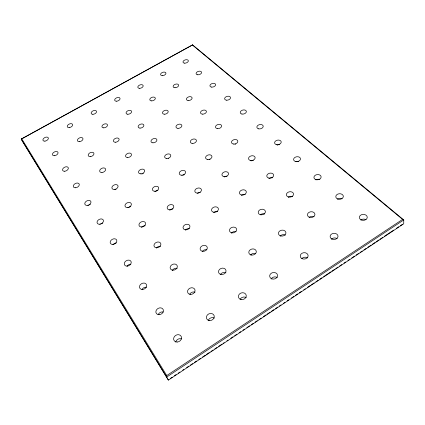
<?xml version="1.0" encoding="UTF-8"?>
<svg xmlns="http://www.w3.org/2000/svg" width="425" height="425" viewBox="0 0 425 425"><rect width="100%" height="100%" fill="white"/><g stroke="black" fill="none" stroke-linecap="round" stroke-linejoin="round"><path stroke-width="0.64" d="M21.696 138.768L166.759 375.557L166.653 377.06L168.38 380.109L403.739 223.8L403.75 219.948L192.594 44.891L21.696 138.768L21.25 139.161L23.12 142.37L168.38 380.109M170.568 378.271L172.226 377.172M174.436 375.705L176.093 374.6M178.303 373.134L179.961 372.034M182.723 370.202L183.828 369.468M186.591 367.636L188.801 366.164M190.458 365.064L192.668 363.598M194.326 362.498L196.531 361.032M198.741 359.566L200.398 358.461M202.608 356.995L205.371 355.162M206.476 354.429L209.238 352.596M210.896 351.496L213.106 350.025M214.763 348.925L216.973 347.459M218.631 346.359L221.946 344.16M223.051 343.427L224.156 342.693M226.918 340.855L228.023 340.122M230.78 338.289L232.99 336.823M234.648 335.723L236.858 334.252M239.068 332.786L240.725 331.686M242.935 330.22L244.593 329.12M246.803 327.654L249.565 325.816M251.223 324.716L253.433 323.25M255.09 322.15L257.3 320.684M258.958 319.584L261.168 318.118M263.373 316.646L266.135 314.813M267.24 314.08L270.002 312.248M271.108 311.514L273.87 309.682M275.527 308.577L277.737 307.11M279.395 306.011L281.053 304.911M283.263 303.445L284.92 302.345M287.13 300.873L288.788 299.774M291.55 297.941L293.76 296.475M295.418 295.375L297.622 293.909M299.28 292.804L301.49 291.337M303.7 289.871L305.357 288.772M307.567 287.305L310.33 285.473M311.435 284.734L314.197 282.901M315.855 281.802L318.065 280.335M319.722 279.236L321.932 277.769M323.59 276.664L330.767 271.899M331.872 271.166L334.634 269.333M335.739 268.595L337.949 267.128M339.607 266.029L341.817 264.562M344.027 263.096L345.684 261.997M347.894 260.53L349.552 259.425M351.762 257.959L354.524 256.126M356.182 255.027L358.392 253.56M360.049 252.461L362.259 250.989M363.912 249.889L366.122 248.423M367.779 247.323L371.094 245.124M372.199 244.391L374.962 242.553M376.067 241.82L378.829 239.987M379.934 239.254L382.697 237.421M384.354 236.321L393.747 230.084M396.509 228.252L398.714 226.78M400.371 225.68L402.581 224.214M166.759 375.557L402.587 219.401L403.75 219.948L166.653 377.06L21.25 139.161L192.594 44.891M192.286 44.922L402.587 219.401M189.693 294.249A3.852 3.188 -24.6 0 1 195.027 292.225M220.363 274.63A3.804 3.124 -18.8 0 1 225.988 272.855M175.716 342.035A4.085 3.512 -32.3 0 1 181.528 338.943M240.125 299.317A3.958 3.379 -16.5 0 1 246.298 297.675M360.777 220.044A3.926 2.98 -0.7 0 1 365.999 219.698M301.798 258.655A3.926 3.188 -6 0 1 307.562 257.879M331.606 239.116A3.921 3.087 -2.8 0 1 337.11 238.584M208.176 320.742A4.006 3.458 -24.1 0 1 214.327 318.075M271.15 278.975A3.937 3.288 -10.4 0 1 277.35 277.61M141.87 174.117A3.193 2.189 -22.6 0 1 142.157 173.947M143.082 173.575A3.193 2.189 -22.6 0 1 143.4 173.501M115.223 189.757A3.235 2.221 -25.1 0 1 115.494 189.566M115.781 189.396A3.235 2.221 -25.1 0 1 116.083 189.242M100.55 224.134A3.395 2.407 -28 0 1 102.754 223.136M155.412 191.484A3.299 2.343 -22.3 0 1 157.925 190.575M209.095 159.593A3.235 2.252 -16.9 0 1 210.067 159.317M235.009 144.256A3.214 2.205 -14.6 0 1 235.657 144.096M128.27 207.628A3.342 2.38 -25.1 0 1 130.799 206.678M88.288 205.551A3.283 2.252 -27.7 0 1 88.565 205.349M89.154 205.004A3.283 2.252 -27.7 0 1 89.463 204.866M90.105 204.659A3.283 2.252 -27.7 0 1 90.424 204.595M168.157 158.732A3.161 2.152 -20.2 0 1 168.454 158.599M141.977 289.526A3.777 2.996 -29.8 0 1 146.45 287.215M202.252 251.488A3.66 2.895 -20.2 0 1 206.847 249.82M315.982 179.929A3.586 2.614 -6.9 0 1 319.85 179.467M260.312 214.848A3.607 2.763 -12.3 0 1 264.759 214.009M288.432 197.195A3.597 2.688 -9.3 0 1 292.597 196.562M172.364 270.417A3.713 2.954 -24.9 0 1 177.172 268.366M231.407 233.16A3.628 2.832 -15.9 0 1 236.024 231.699M182.708 175.238A3.262 2.3 -19.5 0 1 184.328 174.781M113.172 244.529A3.512 2.582 -28.5 0 1 116.296 242.951M169.915 210.077A3.411 2.507 -21.8 0 1 172.773 208.914M277.18 145.185A3.32 2.295 -11 0 1 278.136 144.835M278.816 144.718A3.32 2.295 -11 0 1 279.501 144.702M224.496 177.012A3.347 2.407 -15.8 0 1 227.083 176.189M251.085 160.932A3.331 2.353 -13.2 0 1 253.374 160.294M141.727 227.226A3.458 2.55 -25.1 0 1 145.185 225.765M197.667 193.226A3.373 2.46 -18.6 0 1 200.276 192.392M127.027 266.188A3.639 2.778 -29 0 1 130.826 264.254M185.486 230.031A3.533 2.693 -21.1 0 1 189.375 228.618M296.374 161.728A3.448 2.449 -9.2 0 1 298.472 161.388M241.644 195.373A3.474 2.577 -14.2 0 1 245.278 194.368M269.248 178.335A3.458 2.513 -11.5 0 1 272.648 177.804M156.469 248.025A3.581 2.741 -25 0 1 160.602 246.272M214.03 212.341A3.496 2.635 -17.5 0 1 217.69 211.337M158.153 314.728A3.926 3.241 -30.8 0 1 163.301 312.035M337.694 199.139A3.745 2.789 -4.1 0 1 342.072 198.82M280.149 236.05A3.756 2.964 -9.6 0 1 285.356 235.094M309.076 217.483A3.745 2.879 -6.4 0 1 314.022 216.766M250.612 255.037A3.772 3.049 -13.7 0 1 255.749 253.656M139.533 88.326A2.794 1.663 -20.1 0 0 143.151 85.627A2.794 1.663 -20.1 0 0 138.816 85.531A2.794 1.663 -20.1 0 0 139.533 88.326M116.328 101.208A2.821 1.684 -21.7 0 0 120.036 98.457A2.821 1.684 -21.7 0 0 115.728 98.324A2.821 1.684 -21.7 0 0 116.328 101.208M92.878 114.304A2.848 1.711 -23.3 0 0 96.517 111.403A2.848 1.711 -23.3 0 0 92.145 111.408A2.848 1.711 -23.3 0 0 92.878 114.304M226.498 100.188A3.012 1.907 -15 0 0 230.488 97.458A3.012 1.907 -15 0 0 225.723 96.98A3.012 1.907 -15 0 0 226.498 100.188M101.952 172.518A3.156 2.083 -25 0 0 105.517 168.9A3.156 2.083 -25 0 0 100.481 169.23A3.156 2.083 -25 0 0 101.952 172.518M177.974 128.366A3.055 1.982 -18.6 0 0 181.826 125.306A3.055 1.982 -18.6 0 0 176.959 125.083A3.055 1.982 -18.6 0 0 177.974 128.366M140.648 173.841A3.214 2.189 -22.6 0 0 144.617 170.377A3.214 2.189 -22.6 0 0 139.533 170.212A3.214 2.189 -22.6 0 0 140.648 173.841M192.137 143.4A3.15 2.114 -17.9 0 0 196.419 140.447A3.15 2.114 -17.9 0 0 191.553 139.767A3.15 2.114 -17.9 0 0 192.137 143.4M217.403 128.616A3.129 2.072 -15.8 0 0 221.595 125.72A3.129 2.072 -15.8 0 0 216.676 125.099A3.129 2.072 -15.8 0 0 217.403 128.616M114.309 189.47A3.257 2.221 -25 0 0 117.943 185.672A3.257 2.221 -25 0 0 112.71 185.969A3.257 2.221 -25 0 0 114.309 189.47M166.706 158.493A3.182 2.152 -20.2 0 0 170.744 155.221A3.182 2.152 -20.2 0 0 165.718 154.891A3.182 2.152 -20.2 0 0 166.706 158.493M162.371 75.645A2.773 1.636 -18.6 0 0 165.899 72.999A2.773 1.636 -18.6 0 0 161.532 72.941A2.773 1.636 -18.6 0 0 162.371 75.645M64.754 171.248A3.103 1.976 -27 0 0 68.234 167.657A3.103 1.976 -27 0 0 63.341 168.13A3.103 1.976 -27 0 0 64.754 171.248M211.698 87.114A2.922 1.801 -15.9 0 0 215.602 84.49A2.922 1.801 -15.9 0 0 211.028 84.065A2.922 1.801 -15.9 0 0 211.698 87.114M164.385 114.213A2.959 1.865 -19.2 0 0 168.157 111.281A2.959 1.865 -19.2 0 0 163.482 111.106A2.959 1.865 -19.2 0 0 164.385 114.213M75.623 187.77A3.203 2.109 -27.2 0 0 79.172 183.993A3.203 2.109 -27.2 0 0 74.099 184.45A3.203 2.109 -27.2 0 0 75.623 187.77M127.569 157.542A3.113 2.051 -22.8 0 0 131.452 154.232A3.113 2.051 -22.8 0 0 126.565 154.121A3.113 2.051 -22.8 0 0 127.569 157.542M152.92 142.821A3.081 2.019 -20.7 0 0 156.873 139.697A3.081 2.019 -20.7 0 0 152.044 139.421A3.081 2.019 -20.7 0 0 152.92 142.821M127.171 266.114A3.666 2.784 -28.9 0 0 131.012 261.433A3.666 2.784 -28.9 0 0 125.067 261.773A3.666 2.784 -28.9 0 0 127.171 266.114M185.592 229.861A3.559 2.693 -21.1 0 0 189.832 225.824A3.559 2.693 -21.1 0 0 184.046 225.457A3.559 2.693 -21.1 0 0 185.592 229.861M241.66 195.017A3.501 2.577 -14.3 0 0 246.277 191.622A3.501 2.577 -14.3 0 0 240.683 190.66A3.501 2.577 -14.3 0 0 241.66 195.017M268.77 178.086A3.48 2.513 -11.6 0 0 273.658 175.089A3.48 2.513 -11.6 0 0 268.244 173.756A3.48 2.513 -11.6 0 0 268.77 178.086M156.474 247.796A3.607 2.741 -24.9 0 0 160.788 243.61A3.607 2.741 -24.9 0 0 155.008 243.265A3.607 2.741 -24.9 0 0 156.474 247.796M213.658 212.229A3.522 2.64 -17.5 0 0 218.392 208.755A3.522 2.64 -17.5 0 0 212.856 207.708A3.522 2.64 -17.5 0 0 213.658 212.229M315.844 179.594A3.618 2.614 -7.1 0 0 321.13 176.869A3.618 2.614 -7.1 0 0 315.616 175.063A3.618 2.614 -7.1 0 0 315.844 179.594M142.54 289.473A3.809 3.002 -29.6 0 0 146.46 284.506A3.809 3.002 -29.6 0 0 140.245 284.808A3.809 3.002 -29.6 0 0 142.54 289.473M202.837 251.345A3.692 2.901 -20.2 0 0 207.172 247.084A3.692 2.901 -20.2 0 0 201.11 246.627A3.692 2.901 -20.2 0 0 202.837 251.345M202.3 114.139A3.033 1.944 -16.7 0 0 206.391 111.366A3.033 1.944 -16.7 0 0 201.678 110.813A3.033 1.944 -16.7 0 0 202.3 114.139M241.937 114.049A3.113 2.024 -13.9 0 0 246.351 111.451A3.113 2.024 -13.9 0 0 241.597 110.532A3.113 2.024 -13.9 0 0 241.937 114.049M87.221 205.392A3.304 2.252 -27.5 0 0 90.838 201.423A3.304 2.252 -27.5 0 0 85.574 201.859A3.304 2.252 -27.5 0 0 87.221 205.392M221.048 274.47A3.836 3.134 -18.8 0 0 225.962 270.316A3.836 3.134 -18.8 0 0 219.778 269.19A3.836 3.134 -18.8 0 0 221.048 274.47M280.633 235.933A3.788 2.97 -9.8 0 0 285.924 232.565A3.788 2.97 -9.8 0 0 279.979 230.828A3.788 2.97 -9.8 0 0 280.633 235.933M309.379 217.244A3.777 2.885 -6.7 0 0 314.946 214.359A3.777 2.885 -6.7 0 0 309.214 212.245A3.777 2.885 -6.7 0 0 309.379 217.244M251.26 255.016A3.804 3.055 -13.8 0 0 256.259 251.159A3.804 3.055 -13.8 0 0 250.128 249.847A3.804 3.055 -13.8 0 0 251.26 255.016M361.245 219.922A3.958 2.991 -1 0 0 367.258 217.393A3.958 2.991 -1 0 0 361.404 214.742A3.958 2.991 -1 0 0 361.245 219.922M177.135 342.051A4.122 3.522 -31.9 0 0 181.204 336.409A4.122 3.522 -31.9 0 0 174.383 336.595A4.122 3.522 -31.9 0 0 177.135 342.051M241.14 299.524A3.995 3.389 -16.6 0 0 246.187 295.12A3.995 3.389 -16.6 0 0 239.663 293.84A3.995 3.389 -16.6 0 0 241.14 299.524M302.265 258.745A3.958 3.198 -6.2 0 0 308.125 255.664A3.958 3.198 -6.2 0 0 302.138 253.204A3.958 3.198 -6.2 0 0 302.265 258.745M331.898 239.031A3.953 3.092 -3.2 0 0 338.013 236.491A3.953 3.092 -3.2 0 0 332.286 233.67A3.953 3.092 -3.2 0 0 331.898 239.031M139.979 128.106A2.991 1.897 -21.1 0 0 143.847 125.115A2.991 1.897 -21.1 0 0 139.203 124.892A2.991 1.897 -21.1 0 0 139.979 128.106M115.292 142.242A3.023 1.928 -23 0 0 119.09 139.081A3.023 1.928 -23 0 0 114.389 139.012A3.023 1.928 -23 0 0 115.292 142.242M250.378 160.453A3.352 2.353 -13.3 0 0 255.133 157.59A3.352 2.353 -13.3 0 0 249.985 156.379A3.352 2.353 -13.3 0 0 250.378 160.453M141.312 226.982A3.48 2.55 -25 0 0 145.525 223.008A3.48 2.55 -25 0 0 140 222.742A3.48 2.55 -25 0 0 141.312 226.982M197.136 193.104A3.4 2.46 -18.6 0 0 201.365 189.502A3.4 2.46 -18.6 0 0 195.883 189.029A3.4 2.46 -18.6 0 0 197.136 193.104M295.359 161.473A3.469 2.449 -9.3 0 0 300.486 158.865A3.469 2.449 -9.3 0 0 295.263 157.213A3.469 2.449 -9.3 0 0 295.359 161.473M103.753 127.856A2.932 1.812 -23.1 0 0 107.467 124.828A2.932 1.812 -23.1 0 0 102.94 124.801A2.932 1.812 -23.1 0 0 103.753 127.856M127.803 114.256A2.901 1.785 -21.4 0 0 131.591 111.392A2.901 1.785 -21.4 0 0 127.123 111.217A2.901 1.785 -21.4 0 0 127.803 114.256M151.597 100.89A2.874 1.758 -19.7 0 0 155.29 98.079A2.874 1.758 -19.7 0 0 150.79 97.947A2.874 1.758 -19.7 0 0 151.597 100.89M174.994 87.736A2.853 1.732 -18.1 0 0 178.596 84.984A2.853 1.732 -18.1 0 0 174.064 84.888A2.853 1.732 -18.1 0 0 174.994 87.736M188.1 100.534A2.938 1.833 -17.5 0 0 192.1 97.872A2.938 1.833 -17.5 0 0 187.579 97.383A2.938 1.833 -17.5 0 0 188.1 100.534M258.682 128.855A3.225 2.157 -12.7 0 0 263.213 126.151A3.225 2.157 -12.7 0 0 258.23 125.136A3.225 2.157 -12.7 0 0 258.682 128.855M99.615 224.235A3.421 2.412 -27.9 0 0 103.307 220.049A3.421 2.412 -27.9 0 0 97.83 220.458A3.421 2.412 -27.9 0 0 99.615 224.235M154.615 191.25A3.32 2.343 -22.2 0 0 158.668 187.611A3.32 2.343 -22.2 0 0 153.372 187.388A3.32 2.343 -22.2 0 0 154.615 191.25M207.549 159.465A3.257 2.252 -17 0 0 211.937 156.373A3.257 2.252 -17 0 0 206.847 155.608A3.257 2.252 -17 0 0 207.549 159.465M44.938 141.132A2.922 1.748 -26.5 0 0 48.28 137.854A2.922 1.748 -26.5 0 0 43.711 138.353A2.922 1.748 -26.5 0 0 44.938 141.132M184.593 63.16A2.752 1.604 -17.3 0 0 188.333 60.732A2.752 1.604 -17.3 0 0 184.099 60.408A2.752 1.604 -17.3 0 0 184.593 63.16M69.211 127.601A2.885 1.732 -24.9 0 0 72.574 124.451A2.885 1.732 -24.9 0 0 68.048 124.844A2.885 1.732 -24.9 0 0 69.211 127.601M197.752 74.789A2.832 1.7 -16.6 0 0 201.572 72.266A2.832 1.7 -16.6 0 0 197.179 71.899A2.832 1.7 -16.6 0 0 197.752 74.789M79.47 141.674A2.97 1.838 -24.9 0 0 82.896 138.38A2.97 1.838 -24.9 0 0 78.211 138.752A2.97 1.838 -24.9 0 0 79.47 141.674M54.543 155.731A3.012 1.859 -26.7 0 0 57.954 152.304A3.012 1.859 -26.7 0 0 53.231 152.793A3.012 1.859 -26.7 0 0 54.543 155.731M90.36 156.618A3.06 1.955 -25 0 0 93.856 153.17A3.06 1.955 -25 0 0 89 153.521A3.06 1.955 -25 0 0 90.36 156.618M233.5 144.038A3.241 2.205 -14.7 0 0 237.793 141.015A3.241 2.205 -14.7 0 0 232.65 140.314A3.241 2.205 -14.7 0 0 233.5 144.038M127.511 207.586A3.368 2.38 -25 0 0 131.219 203.586A3.368 2.38 -25 0 0 125.773 203.851A3.368 2.38 -25 0 0 127.511 207.586M181.411 175.217A3.288 2.3 -19.5 0 0 185.544 171.79A3.288 2.3 -19.5 0 0 180.296 171.392A3.288 2.3 -19.5 0 0 181.411 175.217M276.558 144.654A3.342 2.295 -11.2 0 0 281.207 141.833A3.342 2.295 -11.2 0 0 275.984 140.718A3.342 2.295 -11.2 0 0 276.558 144.654M112.901 244.423A3.538 2.587 -28.3 0 0 116.668 240.003A3.538 2.587 -28.3 0 0 110.962 240.38A3.538 2.587 -28.3 0 0 112.901 244.423M169.564 209.876A3.437 2.507 -21.7 0 0 173.708 206.051A3.437 2.507 -21.7 0 0 168.173 205.758A3.437 2.507 -21.7 0 0 169.564 209.876M224.018 176.63A3.373 2.407 -15.8 0 0 228.517 173.395A3.373 2.407 -15.8 0 0 223.189 172.534A3.373 2.407 -15.8 0 0 224.018 176.63M260.254 214.683A3.634 2.768 -12.4 0 0 265.391 211.48A3.634 2.768 -12.4 0 0 259.765 209.907A3.634 2.768 -12.4 0 0 260.254 214.683M288.501 197.003A3.623 2.693 -9.4 0 0 293.532 193.864A3.623 2.693 -9.4 0 0 287.826 192.392A3.623 2.693 -9.4 0 0 288.501 197.003M172.794 270.204A3.74 2.959 -24.8 0 0 177.209 265.768A3.74 2.959 -24.8 0 0 171.158 265.338A3.74 2.959 -24.8 0 0 172.794 270.204M231.758 232.826A3.655 2.837 -16 0 0 236.619 229.171A3.655 2.837 -16 0 0 230.802 227.997A3.655 2.837 -16 0 0 231.758 232.826M337.524 198.937A3.777 2.794 -4.3 0 0 343.331 196.515A3.777 2.794 -4.3 0 0 337.827 194.087A3.777 2.794 -4.3 0 0 337.524 198.937M190.405 294.382A3.883 3.198 -24.5 0 0 194.926 289.68A3.883 3.198 -24.5 0 0 188.572 289.149A3.883 3.198 -24.5 0 0 190.405 294.382M159.147 314.707A3.958 3.246 -30.5 0 0 163.136 309.421A3.958 3.246 -30.5 0 0 156.634 309.671A3.958 3.246 -30.5 0 0 159.147 314.707M209.472 320.562A4.043 3.469 -24 0 0 214.099 315.557A4.043 3.469 -24 0 0 207.416 314.914A4.043 3.469 -24 0 0 209.472 320.562M271.952 278.89A3.968 3.299 -10.6 0 0 277.536 275.262A3.968 3.299 -10.6 0 0 271.325 273.211A3.968 3.299 -10.6 0 0 271.952 278.89"/></g></svg>
